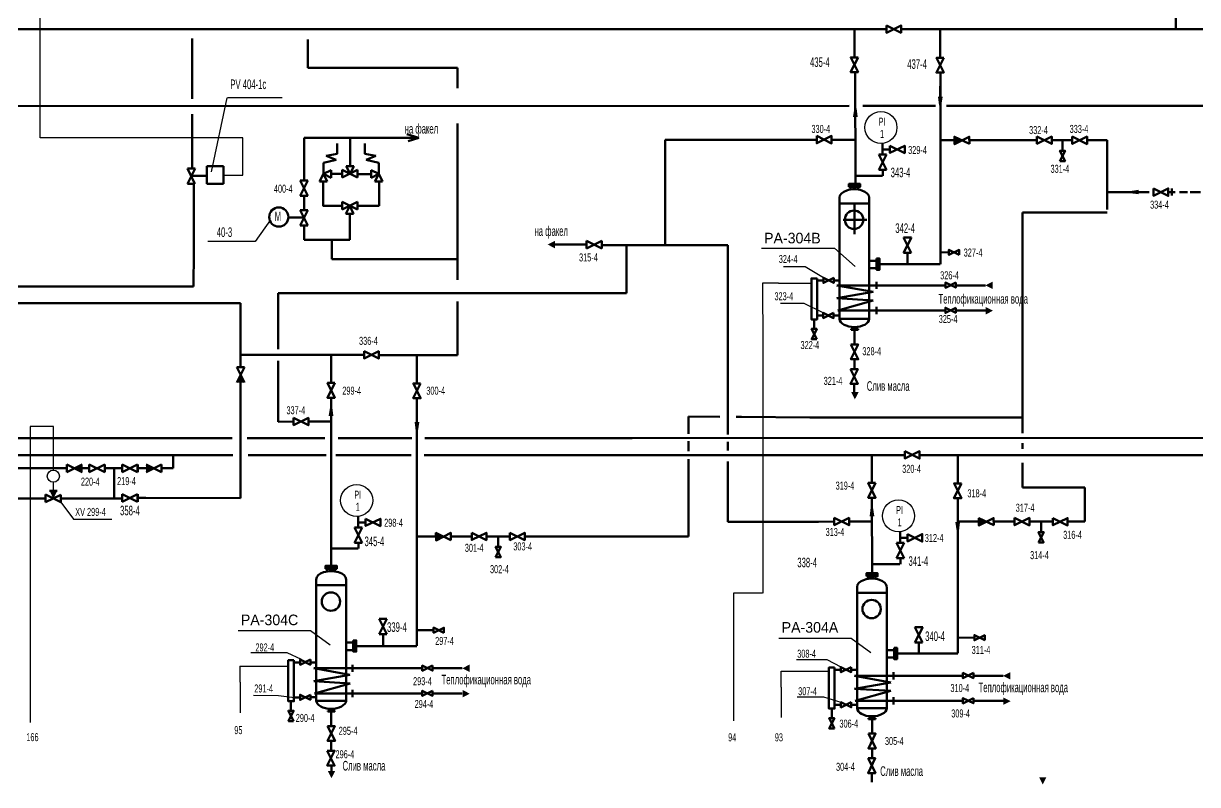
# Model space of a CAD drawing. Extents: x 0 to 3219, y 0 to 555.
# Drawn here: x 1653.7 to 2020.5, y 187.6 to 425.3 of the extents above; entities that cross this region are included whole.
import ezdxf

# ---------------------------------------------------------------- set-up
doc = ezdxf.new("R2010")
doc.units = 0
doc.header["$MEASUREMENT"] = 0
doc.layers.get('0').update_dxf_attribs({"linetype": 'CONTINUOUS'})
doc.layers.add('1', color=7, linetype='CONTINUOUS')
doc.layers.add('2', color=7, linetype='CONTINUOUS')
doc.layers.add('тру-ды', color=6, linetype='CONTINUOUS', lineweight=30)
doc.styles.add('1', font='MDM_Win.shx', dxfattribs={"width": 0.4})
doc.styles.get("Standard").update_dxf_attribs({"font": 'MDM_Win'})
doc.styles.add('стиль1', font='MDM_Win.shx', dxfattribs={"width": 0.5})

msp = doc.modelspace()

# ---------------------------------------------------------------- hatches: boundary and pattern name
at = {"layer": '2', "lineweight": 80}
msp.add_hatch(color=0, dxfattribs=at).paths.add_polyline_path([(1663.02, 276.93), (1664.21, 279.31), (1661.86, 279.31)])

# ---------------------------------------------------------------- linework, layer by layer
at = {"color": 0, "lineweight": 80}
for p, q in [((1915.09, 374.76), (1911.59, 374.76)), ((1912.1, 373.4), (1912.1, 374.28)), ((1914.48, 373.44), (1914.48, 374.28)), ((1908.68, 333.03), (1908.68, 370.9)), ((1917.99, 333.03), (1917.99, 370.9)), ((1908.68, 369.14), (1917.99, 369.14)), ((1908.68, 369.14), (1917.99, 369.14)), ((1920.24, 351.24), (1917.99, 351.24)), ((1920.24, 348.89), (1917.99, 348.89)), ((1920.73, 348.39), (1920.73, 351.89)), ((1917.99, 333.03), (1908.68, 333.03)), ((1914.46, 329.68), (1912.29, 329.68)), ((1751.6, 255.5), (1748.1, 255.5)), ((1748.61, 254.14), (1748.61, 255.02)), ((1750.99, 254.18), (1750.99, 255.02)), ((1920.58, 253.17), (1917.08, 253.17)), ((1745.19, 213.77), (1745.19, 251.64)), ((1745.19, 249.88), (1754.5, 249.88)), ((1745.19, 249.88), (1754.5, 249.88)), ((1754.5, 213.77), (1754.5, 251.64)), ((1917.59, 251.81), (1917.59, 252.68)), ((1919.97, 251.85), (1919.97, 252.68)), ((1914.16, 211.44), (1914.16, 249.3)), ((1914.16, 247.54), (1923.47, 247.54)), ((1914.16, 247.54), (1923.47, 247.54)), ((1923.47, 211.44), (1923.47, 249.3)), ((1756.75, 231.98), (1754.5, 231.98)), ((1757.23, 229.13), (1757.23, 232.64)), ((1756.75, 229.63), (1754.5, 229.63)), ((1925.73, 229.64), (1923.47, 229.64)), ((1926.21, 226.8), (1926.21, 230.3)), ((1925.73, 227.3), (1923.47, 227.3)), ((1754.5, 213.77), (1745.19, 213.77)), ((1750.97, 210.42), (1748.8, 210.42)), ((1923.47, 211.44), (1914.16, 211.44)), ((1919.94, 208.08), (1917.77, 208.08))]:
    msp.add_line(p, q, dxfattribs=at)
for points in [[(1911.59, 374.28), (1911.59, 375.2), (1915.09, 375.2), (1915.09, 374.28)], [(1920.24, 351.89), (1921.17, 351.89), (1921.17, 348.39), (1920.24, 348.39)], [(1748.1, 255.02), (1748.1, 255.94), (1751.6, 255.94), (1751.6, 255.02)], [(1917.08, 252.68), (1917.08, 253.61), (1920.58, 253.61), (1920.58, 252.68)], [(1756.75, 232.64), (1757.68, 232.64), (1757.68, 229.13), (1756.75, 229.13)], [(1925.73, 230.3), (1926.65, 230.3), (1926.65, 226.8), (1925.73, 226.8)]]:
    msp.add_lwpolyline(points, close=True, dxfattribs=at)
for points in [[(1912.29, 329.94), (1914.46, 329.94)], [(1748.8, 210.68), (1750.97, 210.68)], [(1917.77, 208.34), (1919.94, 208.34)]]:
    msp.add_lwpolyline(points, dxfattribs=at)
at = {"color": 0, "lineweight": 80, "extrusion": (0, 0, -1)}
for centre, major_axis, ratio, start_param, end_param in [((1913.31, 370.98), (4.65, 0), 0.554075, 3.131619, 6.293159), ((1913.33, 333.13), (4.66, 0.02), 0.558726, 0.043587, 3.111605), ((1749.82, 251.72), (4.65, 0), 0.554075, 3.131619, 6.293159), ((1918.79, 249.38), (4.65, 0), 0.554075, 3.131619, 6.293159), ((1749.84, 213.87), (4.66, 0.02), 0.558726, 0.043587, 3.111605), ((1918.82, 211.53), (4.66, 0.02), 0.558726, 0.043587, 3.111605)]:
    msp.add_ellipse(centre, major_axis=major_axis, ratio=ratio, start_param=start_param, end_param=end_param, dxfattribs=at)
at = {"layer": '1', "color": 0, "lineweight": 80}
for p, q in [((1921, 384.44), (1923.35, 379.64)), ((1923.4, 384.44), (1921, 384.44)), ((1921, 379.64), (1923.4, 384.44)), ((1704.91, 380.08), (1707.26, 375.28)), ((1707.31, 380.08), (1704.91, 380.08)), ((1704.91, 375.28), (1707.31, 380.08)), ((1746.22, 375.99), (1747.4, 378.41)), ((1747.39, 378.32), (1749.82, 379.53)), ((1749.82, 377.13), (1747.39, 378.32)), ((1747.4, 378.41), (1748.62, 375.99)), ((1749.82, 379.53), (1749.82, 377.13)), ((1753.25, 377.26), (1753.25, 379.61)), ((1758.05, 379.61), (1753.25, 377.26)), ((1753.25, 379.61), (1758.05, 377.21)), ((1754.56, 380.77), (1755.75, 378.34)), ((1756.96, 380.77), (1754.56, 380.77)), ((1755.75, 378.34), (1756.96, 380.77)), ((1758.05, 377.21), (1758.05, 379.61)), ((1762.28, 379.53), (1762.28, 377.13)), ((1764.7, 378.32), (1762.28, 379.53)), ((1762.28, 377.13), (1764.7, 378.32)), ((1764.69, 378.41), (1763.48, 375.99)), ((1765.88, 375.99), (1764.69, 378.41)), ((1923.35, 379.64), (1921, 379.64)), ((1707.26, 375.28), (1704.91, 375.28)), ((1740.16, 376.3), (1742.52, 371.5)), ((1742.56, 376.3), (1740.16, 376.3)), ((1740.16, 371.5), (1742.56, 376.3)), ((1748.62, 375.99), (1746.22, 375.99)), ((1763.48, 375.99), (1765.88, 375.99)), ((1742.52, 371.5), (1740.16, 371.5)), ((1740.16, 367.04), (1742.52, 362.24)), ((1742.56, 367.04), (1740.16, 367.04)), ((1740.16, 362.24), (1742.56, 367.04)), ((1753.25, 367.23), (1753.25, 369.59)), ((1758.05, 369.59), (1753.25, 367.23)), ((1753.25, 369.59), (1758.05, 367.19)), ((1755.66, 368.34), (1754.44, 365.92)), ((1756.84, 365.92), (1755.66, 368.34)), ((1758.05, 367.19), (1758.05, 369.59)), ((1754.44, 365.92), (1756.84, 365.92)), ((1742.52, 362.24), (1740.16, 362.24)), ((1829.57, 355.07), (1829.57, 357.42)), ((1834.37, 357.42), (1829.57, 355.07)), ((1829.57, 357.42), (1834.37, 355.02)), ((1834.37, 355.02), (1834.37, 357.42)), ((1928.72, 358.48), (1931.07, 353.68)), ((1931.12, 358.48), (1928.72, 358.48)), ((1928.72, 353.68), (1931.12, 358.48)), ((1931.07, 353.68), (1928.72, 353.68)), ((1722.73, 317.97), (1720.33, 313.17)), ((1720.37, 317.97), (1722.73, 317.97)), ((1722.73, 313.17), (1720.37, 317.97)), ((1667.25, 287.62), (1667.25, 285.22)), ((1672.05, 285.22), (1667.25, 287.62)), ((1667.25, 285.22), (1672.05, 287.57)), ((1674.22, 287.57), (1674.22, 285.22)), ((1674.26, 287.62), (1674.26, 285.22)), ((1679.06, 285.22), (1674.26, 287.62)), ((1674.26, 285.22), (1679.06, 287.57)), ((1679.06, 287.57), (1679.06, 285.22)), ((1684.53, 287.62), (1684.53, 285.22)), ((1689.33, 285.22), (1684.53, 287.62)), ((1684.53, 285.22), (1689.33, 287.57)), ((1689.33, 287.57), (1689.33, 285.22)), ((1689.37, 287.62), (1689.37, 285.22)), ((1696.78, 285.22), (1691.98, 287.62)), ((1691.98, 285.22), (1696.78, 287.57)), ((1696.78, 287.57), (1696.78, 285.22)), ((1661.86, 279.31), (1664.21, 279.31)), ((1660.59, 278.18), (1660.59, 275.78)), ((1665.39, 275.78), (1660.59, 278.18)), ((1660.59, 275.78), (1665.39, 278.14)), ((1665.39, 278.14), (1665.39, 275.78)), ((1684.53, 278.32), (1684.53, 275.92)), ((1689.33, 275.92), (1684.53, 278.32)), ((1684.53, 275.92), (1689.33, 278.27)), ((1689.33, 278.27), (1689.33, 275.92)), ((1689.37, 278.32), (1689.37, 275.92)), ((1757.16, 267.95), (1759.52, 263.15)), ((1759.56, 267.95), (1757.16, 267.95)), ((1757.16, 263.15), (1759.56, 267.95)), ((1759.52, 263.15), (1757.16, 263.15)), ((1926.48, 263.13), (1928.83, 258.33)), ((1928.88, 263.13), (1926.48, 263.13)), ((1926.48, 258.33), (1928.88, 263.13)), ((1928.83, 258.33), (1926.48, 258.33)), ((1764.87, 239.4), (1767.22, 234.6)), ((1767.27, 239.4), (1764.87, 239.4)), ((1764.87, 234.6), (1767.27, 239.4)), ((1932.26, 236.78), (1934.61, 231.98)), ((1934.66, 236.78), (1932.26, 236.78)), ((1932.26, 231.98), (1934.66, 236.78)), ((1767.22, 234.6), (1764.87, 234.6)), ((1934.61, 231.98), (1932.26, 231.98))]:
    msp.add_line(p, q, dxfattribs=at)
for points in [[(1923.31, 424.73), (1923.31, 422.46), (1927.93, 424.73), (1927.93, 422.42), (1923.31, 424.73)], [(1914.46, 414.76), (1912.2, 414.76), (1914.46, 410.13), (1912.15, 410.13), (1914.46, 414.76)], [(1941.27, 414.61), (1939, 414.61), (1941.27, 409.98), (1938.96, 409.98), (1941.27, 414.61)], [(1901.56, 390.19), (1901.56, 387.92), (1906.19, 390.19), (1906.19, 387.88), (1901.56, 390.19)], [(1901.56, 390.19), (1901.56, 387.92), (1906.19, 390.19), (1906.19, 387.88), (1901.56, 390.19)], [(1901.56, 390.19), (1901.56, 387.92), (1906.19, 390.19), (1906.19, 387.88), (1901.56, 390.19)], [(1949.26, 387.71), (1949.22, 389.98), (1944.64, 387.62), (1944.59, 389.93), (1949.26, 387.71)], [(1970.36, 390.02), (1970.36, 387.76), (1974.99, 390.02), (1974.99, 387.71), (1970.36, 390.02)], [(1970.36, 390.02), (1970.36, 387.76), (1974.99, 390.02), (1974.99, 387.71), (1970.36, 390.02)], [(1970.36, 390.02), (1970.36, 387.76), (1974.99, 390.02), (1974.99, 387.71), (1970.36, 390.02)], [(1981.39, 390), (1981.39, 387.73), (1986.02, 390), (1986.02, 387.69), (1981.39, 390)], [(1981.39, 390), (1981.39, 387.73), (1986.02, 390), (1986.02, 387.69), (1981.39, 390)], [(1981.39, 390), (1981.39, 387.73), (1986.02, 390), (1986.02, 387.69), (1981.39, 390)], [(1924.45, 387.14), (1924.45, 384.88), (1929.07, 387.14), (1929.07, 384.83), (1924.45, 387.14)], [(1924.45, 387.14), (1924.45, 384.88), (1929.07, 387.14), (1929.07, 384.83), (1924.45, 387.14)], [(1924.45, 387.14), (1924.45, 384.88), (1929.07, 387.14), (1929.07, 384.83), (1924.45, 387.14)], [(1977.57, 382.35), (1979.15, 382.35), (1977.57, 385.59), (1979.18, 385.59), (1977.57, 382.35)], [(1946.09, 353.05), (1946.09, 354.63), (1942.85, 353.05), (1942.85, 354.67), (1946.09, 353.05)], [(1906.86, 345.91), (1906.86, 344.32), (1903.62, 345.91), (1903.62, 344.29), (1906.86, 345.91)], [(1945, 344.41), (1945, 342.82), (1941.76, 344.41), (1941.76, 342.79), (1945, 344.41)], [(1906.84, 334.93), (1906.84, 333.34), (1903.6, 334.93), (1903.6, 333.31), (1906.84, 334.93)], [(1945, 336.55), (1945, 334.97), (1941.76, 336.55), (1941.76, 334.93), (1945, 336.55)], [(1901.58, 326.69), (1899.99, 326.69), (1901.58, 329.92), (1899.96, 329.92), (1901.58, 326.69)], [(1760.1, 322.98), (1760.1, 320.72), (1764.72, 322.98), (1764.72, 320.67), (1760.1, 322.98)], [(1912.22, 325.1), (1914.48, 325.1), (1912.22, 320.48), (1914.53, 320.48), (1912.22, 325.1)], [(1912.1, 317.41), (1914.37, 317.41), (1912.1, 312.78), (1914.41, 312.78), (1912.1, 317.41)], [(1750.97, 313.07), (1748.71, 313.07), (1750.97, 308.44), (1748.66, 308.44), (1750.97, 313.07)], [(1777.78, 312.92), (1775.51, 312.92), (1777.78, 308.29), (1775.47, 308.29), (1777.78, 312.92)], [(1738.07, 302.15), (1738.07, 299.89), (1742.7, 302.15), (1742.7, 299.84), (1738.07, 302.15)], [(1738.07, 302.15), (1738.07, 299.89), (1742.7, 302.15), (1742.7, 299.84), (1738.07, 302.15)], [(1738.07, 302.15), (1738.07, 299.89), (1742.7, 302.15), (1742.7, 299.84), (1738.07, 302.15)], [(1929.07, 291.74), (1929.07, 289.47), (1933.7, 291.74), (1933.7, 289.42), (1929.07, 291.74)], [(1919.95, 281.82), (1917.68, 281.82), (1919.95, 277.19), (1917.63, 277.19), (1919.95, 281.82)], [(1946.76, 281.67), (1944.49, 281.67), (1946.76, 277.04), (1944.44, 277.04), (1946.76, 281.67)], [(1760.61, 270.65), (1760.61, 268.39), (1765.24, 270.65), (1765.24, 268.34), (1760.61, 270.65)], [(1760.61, 270.65), (1760.61, 268.39), (1765.24, 270.65), (1765.24, 268.34), (1760.61, 270.65)], [(1760.61, 270.65), (1760.61, 268.39), (1765.24, 270.65), (1765.24, 268.34), (1760.61, 270.65)], [(1907.05, 270.91), (1907.05, 268.64), (1911.67, 270.91), (1911.67, 268.59), (1907.05, 270.91)], [(1907.05, 270.91), (1907.05, 268.64), (1911.67, 270.91), (1911.67, 268.59), (1907.05, 270.91)], [(1907.05, 270.91), (1907.05, 268.64), (1911.67, 270.91), (1911.67, 268.59), (1907.05, 270.91)], [(1956.88, 268.59), (1956.83, 270.85), (1952.25, 268.49), (1952.21, 270.8), (1956.88, 268.59)], [(1963.37, 270.89), (1963.37, 268.62), (1968, 270.89), (1968, 268.57), (1963.37, 270.89)], [(1963.37, 270.89), (1963.37, 268.62), (1968, 270.89), (1968, 268.57), (1963.37, 270.89)], [(1963.37, 270.89), (1963.37, 268.62), (1968, 270.89), (1968, 268.57), (1963.37, 270.89)], [(1975.34, 270.87), (1975.34, 268.61), (1979.96, 270.87), (1979.96, 268.56), (1975.34, 270.87)], [(1975.34, 270.87), (1975.34, 268.61), (1979.96, 270.87), (1979.96, 268.56), (1975.34, 270.87)], [(1975.34, 270.87), (1975.34, 268.61), (1979.96, 270.87), (1979.96, 268.56), (1975.34, 270.87)], [(1787.24, 263.98), (1787.2, 266.25), (1782.62, 263.89), (1782.57, 266.2), (1787.24, 263.98)], [(1793.74, 266.28), (1793.74, 264.01), (1798.36, 266.28), (1798.36, 263.97), (1793.74, 266.28)], [(1793.74, 266.28), (1793.74, 264.01), (1798.36, 266.28), (1798.36, 263.97), (1793.74, 266.28)], [(1793.74, 266.28), (1793.74, 264.01), (1798.36, 266.28), (1798.36, 263.97), (1793.74, 266.28)], [(1805.7, 266.27), (1805.7, 264), (1810.33, 266.27), (1810.33, 263.96), (1805.7, 266.27)], [(1805.7, 266.27), (1805.7, 264), (1810.33, 266.27), (1810.33, 263.96), (1805.7, 266.27)], [(1805.7, 266.27), (1805.7, 264), (1810.33, 266.27), (1810.33, 263.96), (1805.7, 266.27)], [(1929.92, 265.83), (1929.92, 263.57), (1934.55, 265.83), (1934.55, 263.52), (1929.92, 265.83)], [(1929.92, 265.83), (1929.92, 263.57), (1934.55, 265.83), (1934.55, 263.52), (1929.92, 265.83)], [(1929.92, 265.83), (1929.92, 263.57), (1934.55, 265.83), (1934.55, 263.52), (1929.92, 265.83)], [(1970.87, 263.23), (1972.45, 263.23), (1970.87, 266.46), (1972.49, 266.46), (1970.87, 263.23)], [(1801.23, 258.62), (1802.82, 258.62), (1801.23, 261.86), (1802.85, 261.86), (1801.23, 258.62)], [(1785.08, 235.02), (1785.08, 236.61), (1781.84, 235.02), (1781.84, 236.64), (1785.08, 235.02)], [(1954.05, 232.68), (1954.05, 234.27), (1950.81, 232.68), (1950.81, 234.3), (1954.05, 232.68)], [(1743.37, 226.65), (1743.37, 225.06), (1740.13, 226.65), (1740.13, 225.03), (1743.37, 226.65)], [(1781.51, 224.8), (1781.51, 223.21), (1778.27, 224.8), (1778.27, 223.18), (1781.51, 224.8)], [(1912.34, 224.31), (1912.34, 222.73), (1909.1, 224.31), (1909.1, 222.69), (1912.34, 224.31)], [(1950.49, 222.46), (1950.49, 220.87), (1947.25, 222.46), (1947.25, 220.84), (1950.49, 222.46)], [(1781.51, 216.94), (1781.51, 215.35), (1778.27, 216.94), (1778.27, 215.32), (1781.51, 216.94)], [(1743.35, 215.67), (1743.35, 214.08), (1740.11, 215.67), (1740.11, 214.05), (1743.35, 215.67)], [(1912.33, 213.34), (1912.33, 211.75), (1909.09, 213.34), (1909.09, 211.72), (1912.33, 213.34)], [(1950.49, 214.6), (1950.49, 213.01), (1947.25, 214.6), (1947.25, 212.98), (1950.49, 214.6)], [(1738.09, 207.43), (1736.5, 207.43), (1738.09, 210.67), (1736.47, 210.67), (1738.09, 207.43)], [(1748.73, 205.84), (1750.99, 205.84), (1748.73, 201.22), (1751.04, 201.22), (1748.73, 205.84)], [(1907.06, 205.09), (1905.48, 205.09), (1907.06, 208.33), (1905.44, 208.33), (1907.06, 205.09)], [(1917.7, 203.51), (1919.97, 203.51), (1917.7, 198.88), (1920.01, 198.88), (1917.7, 203.51)], [(1748.61, 198.15), (1750.88, 198.15), (1748.61, 193.52), (1750.92, 193.52), (1748.61, 198.15)], [(1917.58, 195.81), (1919.85, 195.81), (1917.58, 191.19), (1919.9, 191.19), (1917.58, 195.81)]]:
    msp.add_lwpolyline(points, dxfattribs=at)
at = {"layer": '1', "color": 0, "lineweight": 50}
msp.add_lwpolyline([(2006.77, 373.81), (2006.77, 371.54), (2011.4, 373.81), (2011.4, 371.49), (2006.77, 373.81)], dxfattribs=at)
at = {"layer": '1', "color": 0, "lineweight": 80}
for points in [[(1946.95, 388.81), (1944.64, 387.62), (1944.59, 389.93)], [(1817.48, 356.28), (1819.75, 355.13), (1819.75, 357.44)], [(1954.29, 343.54), (1956.56, 342.38), (1956.56, 344.7)], [(1956.64, 335.62), (1954.37, 336.78), (1954.37, 334.46)], [(1913.48, 307.93), (1914.64, 310.2), (1912.33, 310.2)], [(1954.57, 269.68), (1952.25, 268.49), (1952.21, 270.8)], [(1784.93, 265.08), (1782.62, 263.89), (1782.57, 266.2)], [(1790.8, 223.92), (1793.07, 222.77), (1793.07, 225.08)], [(1959.78, 221.59), (1962.05, 220.43), (1962.05, 222.74)], [(1793.15, 216), (1790.88, 217.16), (1790.88, 214.85)], [(1962.13, 213.67), (1959.86, 214.83), (1959.86, 212.51)], [(1749.92, 189.59), (1751.08, 191.86), (1748.76, 191.86)], [(1972.18, 187.63), (1973.34, 189.9), (1971.02, 189.9)]]:
    msp.add_solid(points, dxfattribs=at)
at = {"layer": '2', "color": 0, "lineweight": 30}
for p, q in [((1658.91, 389.66), (1658.91, 529.28)), ((1712.49, 378.95), (1717.33, 402.15)), ((1734.55, 402.15), (1717.46, 402.15)), ((1722.27, 389.66), (1658.91, 389.66)), ((1722.27, 377.99), (1722.27, 389.66)), ((1716.18, 377.99), (1722.27, 377.99)), ((1730.83, 363.97), (1726.07, 357.24)), ((1726.07, 357.24), (1711.28, 357.24)), ((1897.98, 349.34), (1891.18, 349.34)), ((1903.62, 345.91), (1897.98, 349.34)), ((1889.64, 344.27), (1899.76, 344.27)), ((1884.64, 339.27), (1884.76, 329.75)), ((1897.64, 337.85), (1890.2, 337.86)), ((1903.6, 334.93), (1897.64, 337.85)), ((1884.76, 329.75), (1884.76, 247.37)), ((1884.64, 247.37), (1875.51, 247.37)), ((1875.51, 247.37), (1875.51, 207.5)), ((1724.78, 228.86), (1735.99, 228.86)), ((1735.99, 228.86), (1740.42, 226.76)), ((1726.3, 224.55), (1736.42, 224.55)), ((1895.19, 226.65), (1904.69, 226.65)), ((1904.69, 226.65), (1909.1, 224.4)), ((1890.41, 223.07), (1905.53, 223.07)), ((1721.4, 219.55), (1721.4, 210.03)), ((1890.41, 218.07), (1890.41, 208.55)), ((1725.6, 215.57), (1733.42, 215.45)), ((1733.42, 215.45), (1740.89, 214.52)), ((1895.44, 215.01), (1903.63, 215.01)), ((1903.63, 215.01), (1909.09, 213.34))]:
    msp.add_line(p, q, dxfattribs=at)
at = {"layer": '2', "lineweight": 80}
for p, q in [((2013.81, 435.58), (2013.81, 423.54)), ((1295.43, 423.52), (1923.31, 423.6)), ((1392.75, 423.52), (1923.31, 423.6)), ((1489.99, 399.41), (1911.72, 399.56)), ((1924.38, 385.99), (1922.16, 385.99)), ((1750.03, 351.75), (1789.33, 351.75)), ((1721.52, 338.01), (1582.68, 338.01)), ((1760.54, 269.51), (1758.32, 269.51)), ((1929.85, 264.68), (1927.64, 264.68))]:
    msp.add_line(p, q, dxfattribs=at)
at = {"layer": '2', "color": 0, "lineweight": 80}
for p, q in [((1927.93, 423.58), (2070.57, 423.52)), ((1706.37, 401.84), (1706.37, 420.61)), ((1742.59, 420.33), (1742.59, 411.53)), ((1742.59, 411.53), (1789.33, 411.53)), ((1789.33, 411.53), (1789.33, 405.08)), ((1940.5, 402.46), (1940.14, 399.81)), ((1706.37, 380.08), (1706.37, 396.97)), ((1913.3, 396.17), (1913.65, 398.82)), ((1913.65, 398.82), (1914.01, 396.17)), ((1915.97, 399.56), (1938.68, 399.58)), ((1942.12, 399.6), (2104.99, 399.6)), ((1789.33, 394.09), (1789.33, 345.23)), ((1741.4, 378.27), (1741.4, 389.57)), ((1755.76, 389.57), (1741.4, 389.57)), ((1755.76, 380.77), (1755.76, 389.57)), ((1755.76, 389.57), (1777.2, 389.57)), ((1777.2, 389.57), (1773.52, 390.73)), ((1777.2, 389.57), (1773.86, 388.62)), ((1880.64, 389.03), (1854.21, 389.03)), ((1854.21, 389.03), (1854.21, 356.13)), ((1992.33, 388.87), (1992.33, 367.18)), ((1751.75, 384.63), (1751.75, 387.8)), ((1760.35, 384.63), (1760.35, 387.8)), ((1922.14, 384.4), (1922.14, 387.9)), ((1747.4, 381.83), (1751.37, 382.72)), ((1747.4, 378.41), (1747.4, 381.83)), ((1748.31, 383.99), (1751.75, 384.63)), ((1751.37, 382.72), (1748.31, 383.99)), ((1763.78, 383.99), (1760.35, 384.63)), ((1760.73, 382.72), (1763.78, 383.99)), ((1764.69, 381.83), (1760.73, 382.72)), ((1764.69, 378.41), (1764.69, 381.83)), ((1710.96, 375.25), (1710.96, 380.74)), ((1710.96, 380.74), (1716.18, 380.74)), ((1716.18, 380.74), (1716.18, 375.25)), ((1741.36, 376.3), (1741.36, 378.27)), ((1749.85, 378.32), (1753.25, 378.32)), ((1761.26, 378.27), (1758.07, 378.27)), ((1758.96, 378.27), (1762.21, 378.27)), ((1922.2, 379.64), (1922.2, 377.79)), ((1706.07, 377.72), (1711.08, 377.72)), ((1706.88, 353.96), (1706.88, 375.38)), ((1716.18, 375.25), (1710.96, 375.25)), ((1747.3, 375.99), (1747.31, 368.35)), ((1764.8, 375.99), (1764.8, 368.35)), ((1922.09, 377.79), (1913.63, 377.79)), ((1741.36, 367.04), (1741.36, 371.5)), ((1999.5, 372.67), (1992.33, 372.67)), ((1747.21, 368.35), (1753.28, 368.38)), ((1764.8, 368.35), (1758.05, 368.39)), ((1741.05, 364.7), (1736.78, 364.7)), ((1755.64, 365.92), (1755.64, 357.75)), ((1965.89, 302.31), (1965.89, 366.3)), ((1965.89, 366.3), (1992.33, 366.3)), ((1741.36, 362.24), (1741.36, 357.75)), ((1741.36, 357.75), (1750.03, 357.75)), ((1755.64, 357.75), (1750.03, 357.75)), ((1750.03, 357.75), (1750.03, 351.75)), ((1829.57, 356.25), (1819.85, 356.25)), ((1873.77, 356.13), (1834.7, 356.13)), ((1842.1, 341.15), (1842.1, 356.13)), ((1873.77, 326.8), (1873.77, 356.13)), ((1706.83, 343.2), (1706.88, 353.96)), ((1929.92, 353.68), (1929.92, 350.22)), ((1640.47, 343.2), (1706.83, 343.2)), ((1721.52, 321.85), (1721.52, 338.01)), ((1842.1, 341.15), (1733.29, 341.15)), ((1733.29, 341.15), (1733.29, 328.54)), ((1789.33, 338.48), (1789.33, 330.93)), ((1789.33, 330.93), (1789.33, 321.7)), ((1733.29, 323.65), (1733.29, 328.54)), ((1873.77, 296.93), (1873.77, 326.8)), ((1721.52, 317.96), (1721.52, 321.85)), ((1733.29, 300.87), (1733.29, 319.99)), ((1789.33, 321.7), (1764.72, 321.7)), ((1721.52, 277.1), (1721.52, 315.75)), ((1749.82, 299.44), (1749.82, 308.44)), ((1776.65, 308.29), (1776.65, 298.12)), ((1749.46, 302.74), (1749.82, 305.39)), ((1749.82, 305.39), (1750.17, 302.74)), ((1861.44, 302.55), (1871.31, 302.49)), ((1861.44, 297.12), (1861.44, 302.55)), ((1876.36, 302.46), (1878, 302.45)), ((1878, 302.45), (1899.45, 302.31)), ((1899.45, 302.31), (1961.64, 302.31)), ((1961.64, 302.31), (1965.89, 302.31)), ((1965.89, 297.42), (1965.89, 302.31)), ((1776.65, 298.12), (1776.3, 300.77)), ((1777, 300.77), (1776.65, 298.12)), ((1580.37, 295.83), (1718.88, 295.83)), ((1723.59, 295.83), (1747.84, 295.83)), ((1752, 295.83), (1775, 295.83)), ((1779.07, 295.83), (1843.86, 295.83)), ((1843.86, 295.83), (2068.98, 295.91)), ((1861.44, 291.74), (1861.44, 294.84)), ((1873.77, 292), (1873.77, 294.64)), ((1965.89, 292.52), (1965.89, 294.21)), ((1541.36, 290.48), (1719.14, 290.48)), ((1700.5, 286.42), (1700.5, 290.48)), ((1723.85, 290.48), (1748.31, 290.48)), ((1751.34, 290.48), (1774.81, 290.48)), ((1778.88, 290.48), (1848.65, 290.48)), ((1848.65, 290.48), (1929.07, 290.48)), ((1933.7, 290.48), (1966.02, 290.48)), ((1966.02, 290.48), (2071.05, 290.48)), ((1970.65, 290.48), (2046.79, 290.48)), ((1667.25, 286.42), (1665.61, 286.42)), ((1679.06, 286.42), (1684.53, 286.42)), ((1682.07, 286.42), (1682.07, 282.58)), ((1696.78, 286.42), (1700.5, 286.42)), ((1861.44, 265.11), (1861.44, 289.27)), ((1873.77, 269.7), (1873.77, 288.49)), ((1965.89, 280.36), (1965.89, 288.14)), ((1682.07, 282.58), (1682.07, 276.98)), ((1966.19, 280.36), (1965.89, 280.36)), ((1985.35, 280.36), (1966.19, 280.36)), ((1985.35, 269.74), (1985.35, 280.36)), ((1665.39, 276.97), (1684.37, 276.97)), ((1691.96, 277.12), (1721.52, 277.1)), ((1918.44, 271.49), (1918.79, 274.14)), ((1758.31, 267.91), (1758.31, 271.41)), ((1902.11, 269.7), (1873.77, 269.7)), ((1945.98, 269.52), (1945.63, 266.88)), ((1810.33, 265.11), (1829.53, 265.11)), ((1829.53, 265.11), (1861.44, 265.11)), ((1927.62, 263.09), (1927.62, 266.59)), ((1758.26, 261.31), (1749.8, 261.3)), ((1758.36, 263.15), (1758.36, 261.31)), ((1927.68, 258.33), (1927.68, 256.49)), ((1927.57, 256.49), (1919.11, 256.48)), ((1766.07, 234.6), (1766.07, 231.14)), ((1933.46, 231.98), (1933.46, 228.51))]:
    msp.add_line(p, q, dxfattribs=at)
at = {"layer": '2', "color": 0, "lineweight": 60}
msp.add_line((2002.15, 372.32), (1999.5, 372.67), dxfattribs=at)
at = {"layer": '2', "color": 0, "linetype": 'Continuous', "lineweight": 30}
for p, q in [((1889.64, 344.27), (1884.64, 344.27)), ((1884.64, 344.27), (1884.64, 339.27)), ((1721.3, 224.55), (1726.3, 224.55)), ((1721.4, 219.55), (1721.4, 224.55)), ((1890.41, 218.07), (1890.41, 223.07))]:
    msp.add_line(p, q, dxfattribs=at)
at = {"layer": '2', "color": 0, "linetype": 'Continuous', "lineweight": 80}
for p, q in [((1760.1, 321.85), (1721.91, 321.85)), ((1591.48, 286.4), (1665.57, 286.42)), ((1674.22, 286.39), (1672.14, 286.39)), ((1689.37, 286.42), (1691.96, 286.42)), ((1627.54, 276.98), (1660.59, 276.98)), ((1689.37, 277.12), (1691.96, 277.12))]:
    msp.add_line(p, q, dxfattribs=at)
at = {"layer": '2', "lineweight": 30}
for p, q in [((1663.02, 299.48), (1655.81, 299.48)), ((1655.81, 299.48), (1655.81, 207)), ((1663.02, 285.85), (1663.02, 299.48)), ((1663.02, 276.97), (1663.02, 282.06)), ((1665.39, 275.78), (1669.28, 270.47)), ((1669.28, 270.47), (1681.27, 270.47))]:
    msp.add_line(p, q, dxfattribs=at)
at = {"layer": '2', "color": 0, "lineweight": 60}
for points in [[(1940.14, 405.76), (1940.14, 399.81), (1939.79, 402.46)], [(2005.45, 372.67), (1999.5, 372.67), (2002.15, 373.03)]]:
    msp.add_lwpolyline(points, dxfattribs=at)
at = {"layer": '2', "color": 0, "lineweight": 80}
for points in [[(1918.79, 268.19), (1918.79, 274.15), (1919.14, 271.49)], [(1945.63, 272.82), (1945.63, 266.87), (1945.27, 269.52)]]:
    msp.add_lwpolyline(points, dxfattribs=at)
at = {"layer": '2', "color": 0, "lineweight": 30}
for centre in [(1921.63, 392.84), (1757.8, 276.36), (1927.11, 271.53)]:
    msp.add_circle(centre, 5, dxfattribs=at)
at = {"layer": '2', "color": 0, "lineweight": 80}
msp.add_circle((1733.46, 364.87), 3, dxfattribs=at)
at = {"layer": '2', "lineweight": 30}
msp.add_circle((1663.02, 283.95), 1.9, dxfattribs=at)
at = {"layer": '2', "color": 0, "lineweight": 80}
for points in [[(1722.74, 313.15), (1720.32, 313.15), (1721.59, 315.64), (1721.46, 315.51)], [(1722.74, 313.15), (1721.59, 315.64), (1722.67, 313.34)], [(1669.65, 286.48), (1672.14, 287.56), (1669.84, 286.35), (1672.14, 285.14)], [(1691.96, 285.2), (1691.96, 287.63), (1694.45, 286.35), (1694.32, 286.48)], [(1691.96, 285.2), (1694.45, 286.35), (1692.15, 285.27)]]:
    msp.add_solid(points, dxfattribs=at)
at = {"layer": 'тру-ды', "color": 0, "lineweight": 80}
for p, q in [((1913.31, 414.76), (1913.31, 423.61)), ((1940.14, 414.61), (1940.14, 423.61)), ((1913.31, 412.45), (1913.31, 412.49)), ((1913.33, 412.44), (1913.33, 412.5)), ((1913.33, 412.44), (1913.33, 412.5)), ((1940.14, 412.29), (1940.14, 412.35)), ((1940.14, 412.29), (1940.14, 412.35)), ((1913.64, 375.2), (1913.6, 410.13)), ((1940.23, 350.14), (1940.23, 409.98)), ((1901.56, 389.03), (1880.64, 389.03)), ((1903.83, 389.06), (1903.88, 389.06)), ((1903.88, 389.03), (1903.83, 389.03)), ((1903.88, 389.03), (1903.83, 389.03)), ((1913.31, 389.03), (1906.19, 389.03)), ((1940.14, 388.87), (1944.61, 388.87)), ((1946.83, 388.87), (1947.06, 388.87)), ((1949.24, 388.87), (1970.36, 388.89)), ((1972.63, 388.89), (1972.67, 388.89)), ((1972.63, 388.87), (1972.67, 388.87)), ((1974.99, 388.87), (1981.39, 388.87)), ((1978.37, 385.59), (1978.37, 388.87)), ((1983.66, 388.87), (1983.71, 388.87)), ((1983.66, 388.87), (1983.71, 388.87)), ((1986.02, 388.87), (1992.33, 388.87)), ((1926.71, 385.99), (1926.76, 385.99)), ((1926.72, 386.01), (1926.76, 386.01)), ((1946.97, 388.8), (1944.62, 388.75)), ((1983.66, 388.84), (1983.71, 388.84)), ((1913.33, 368.82), (1913.33, 359.51)), ((1909.8, 363.99), (1917.24, 363.99)), ((1942.85, 353.86), (1940.14, 353.84)), ((1921.17, 350.14), (1940.14, 350.14)), ((1903.62, 345.04), (1901.68, 345.04)), ((1901.68, 345.04), (1901.68, 334.1)), ((1905.39, 345.04), (1905.12, 345.04)), ((1908.68, 345.04), (1906.86, 345.04)), ((1907.86, 343.54), (1941.76, 343.54)), ((1919.17, 341.49), (1907.86, 343.54)), ((1907.86, 339.49), (1919.17, 341.49)), ((1920.24, 344.67), (1920.24, 342.42)), ((1943.26, 343.54), (1943.54, 343.54)), ((1943.54, 343.54), (1943.26, 343.54)), ((1945, 343.54), (1954.29, 343.54)), ((1919.21, 338.84), (1907.86, 339.49)), ((1908.12, 335.68), (1919.21, 338.84)), ((1901.68, 334.1), (1903.6, 334.1)), ((1905.2, 334.11), (1905.28, 334.11)), ((1906.84, 334.12), (1908.68, 334.13)), ((1941.76, 335.68), (1908.12, 335.68)), ((1920.24, 336.81), (1920.24, 334.56)), ((1943.54, 335.68), (1943.26, 335.68)), ((1943.54, 335.68), (1943.26, 335.68)), ((1954.29, 335.68), (1945, 335.68)), ((1900.77, 329.92), (1900.77, 332.92)), ((1913.37, 330.53), (1913.37, 327.79)), ((1912.29, 329.94), (1912.29, 329.68)), ((1914.46, 329.79), (1912.29, 329.79)), ((1913.37, 327.79), (1913.37, 325.1)), ((1914.46, 329.94), (1914.46, 329.68)), ((1913.35, 322.78), (1913.35, 322.84)), ((1913.37, 322.84), (1913.37, 322.79)), ((1749.82, 313.07), (1749.82, 321.81)), ((1762.15, 321.93), (1762.06, 321.93)), ((1762.41, 321.85), (1762.37, 321.85)), ((1762.37, 321.85), (1762.41, 321.85)), ((1776.65, 312.92), (1776.65, 321.81)), ((1913.37, 320.48), (1913.37, 320.07)), ((1913.37, 320.07), (1913.37, 317.41)), ((1913.26, 312.78), (1913.26, 310.32)), ((1749.82, 310.76), (1749.82, 310.8)), ((1749.84, 310.75), (1749.84, 310.81)), ((1749.84, 310.75), (1749.84, 310.81)), ((1776.65, 310.6), (1776.65, 310.66)), ((1776.65, 310.6), (1776.65, 310.66)), ((1738.07, 301), (1733.29, 300.87)), ((1740.34, 301.02), (1740.39, 301.02)), ((1740.39, 301), (1740.34, 301)), ((1740.39, 301), (1740.34, 301)), ((1740.39, 301), (1740.34, 301)), ((1749.82, 301), (1742.7, 301)), ((1749.85, 255.5), (1749.82, 299.44)), ((1776.65, 230.95), (1776.65, 298.12)), ((1918.79, 281.82), (1918.79, 290.56)), ((1945.63, 281.67), (1945.63, 290.56)), ((1918.79, 279.51), (1918.79, 279.55)), ((1918.82, 279.5), (1918.82, 279.56)), ((1918.82, 279.5), (1918.82, 279.56)), ((1945.63, 279.35), (1945.63, 279.41)), ((1945.63, 279.35), (1945.63, 279.41)), ((1918.83, 253.17), (1918.79, 277.19)), ((1945.63, 228.62), (1945.63, 277.04)), ((1762.88, 269.52), (1762.92, 269.52)), ((1762.88, 269.5), (1762.92, 269.5)), ((1907.05, 269.75), (1902.11, 269.7)), ((1909.31, 269.77), (1909.36, 269.77)), ((1909.36, 269.75), (1909.31, 269.75)), ((1909.36, 269.75), (1909.31, 269.75)), ((1909.36, 269.75), (1909.31, 269.75)), ((1918.79, 269.75), (1911.67, 269.75)), ((1945.98, 269.74), (1954.68, 269.74)), ((1954.45, 269.74), (1954.68, 269.74)), ((1954.59, 269.67), (1954.54, 269.67)), ((1956.86, 269.74), (1963.37, 269.74)), ((1965.64, 269.75), (1965.69, 269.75)), ((1968, 269.74), (1975.34, 269.74)), ((1971.67, 266.46), (1971.67, 269.74)), ((1977.6, 269.74), (1977.65, 269.74)), ((1977.6, 269.74), (1977.65, 269.74)), ((1979.96, 269.74), (1985.35, 269.74)), ((1776.35, 265.14), (1785.04, 265.14)), ((1784.81, 265.14), (1785.04, 265.14)), ((1784.95, 265.07), (1784.91, 265.07)), ((1787.22, 265.14), (1793.74, 265.14)), ((1796, 265.15), (1796.05, 265.15)), ((1798.36, 265.14), (1805.7, 265.14)), ((1802.03, 261.86), (1802.03, 265.14)), ((1807.97, 265.14), (1808.01, 265.14)), ((1807.97, 265.14), (1808.01, 265.14)), ((1932.19, 264.7), (1932.24, 264.7)), ((1932.19, 264.68), (1932.24, 264.68)), ((1781.84, 235.83), (1776.65, 235.84)), ((1950.81, 233.49), (1945.63, 233.5)), ((1757.68, 230.88), (1776.65, 230.88)), ((1926.65, 228.55), (1945.63, 228.55)), ((1740.13, 225.78), (1738.19, 225.78)), ((1738.19, 225.78), (1738.19, 214.84)), ((1741.9, 225.78), (1741.63, 225.78)), ((1745.19, 225.78), (1743.37, 225.78)), ((1744.37, 223.93), (1778.27, 223.93)), ((1755.68, 221.87), (1744.37, 223.93)), ((1756.52, 225.05), (1756.52, 222.8)), ((1779.77, 223.93), (1780.05, 223.93)), ((1780.05, 223.93), (1779.77, 223.93)), ((1781.51, 223.93), (1790.8, 223.93)), ((1744.37, 219.87), (1755.68, 221.87)), ((1909.1, 223.44), (1907.16, 223.44)), ((1907.16, 223.44), (1907.16, 212.5)), ((1910.88, 223.44), (1910.61, 223.44)), ((1914.16, 223.44), (1912.34, 223.44)), ((1913.35, 221.59), (1947.25, 221.59)), ((1924.66, 219.54), (1913.35, 221.59)), ((1925.5, 222.72), (1925.5, 220.46)), ((1948.75, 221.59), (1949.02, 221.59)), ((1949.02, 221.59), (1948.75, 221.59)), ((1950.49, 221.59), (1959.78, 221.59)), ((1755.72, 219.22), (1744.37, 219.87)), ((1744.63, 216.07), (1755.72, 219.22)), ((1756.52, 217.19), (1756.52, 214.94)), ((1913.35, 217.54), (1924.66, 219.54)), ((1924.7, 216.88), (1913.35, 217.54)), ((1913.6, 213.73), (1924.7, 216.88)), ((1737.28, 210.67), (1737.28, 213.66)), ((1738.19, 214.84), (1740.11, 214.84)), ((1741.71, 214.85), (1741.79, 214.85)), ((1743.35, 214.86), (1745.19, 214.87)), ((1778.27, 216.07), (1744.63, 216.07)), ((1780.05, 216.07), (1779.77, 216.07)), ((1780.05, 216.07), (1779.77, 216.07)), ((1790.8, 216.07), (1781.51, 216.07)), ((1947.25, 213.73), (1913.6, 213.73)), ((1925.5, 214.86), (1925.5, 212.6)), ((1949.02, 213.73), (1948.75, 213.73)), ((1949.02, 213.73), (1948.75, 213.73)), ((1959.78, 213.73), (1950.49, 213.73)), ((1748.8, 210.68), (1748.8, 210.42)), ((1750.97, 210.53), (1748.8, 210.53)), ((1749.88, 211.27), (1749.88, 208.54)), ((1750.97, 210.68), (1750.97, 210.42)), ((1906.25, 208.33), (1906.25, 211.32)), ((1907.16, 212.5), (1909.09, 212.51)), ((1910.69, 212.52), (1910.76, 212.52)), ((1912.33, 212.52), (1914.16, 212.53)), ((1749.88, 208.54), (1749.88, 205.84)), ((1917.77, 208.34), (1917.77, 208.08)), ((1919.95, 208.19), (1917.78, 208.19)), ((1918.86, 208.93), (1918.86, 207.79)), ((1918.86, 207.79), (1918.86, 203.51)), ((1919.94, 208.34), (1919.94, 208.08)), ((1749.86, 203.52), (1749.86, 203.58)), ((1749.88, 203.58), (1749.88, 203.53)), ((1749.87, 201.21), (1749.88, 198.15)), ((1918.83, 201.19), (1918.83, 201.25)), ((1918.86, 201.24), (1918.86, 201.19)), ((1918.86, 198.88), (1918.86, 195.81)), ((1749.89, 193.44), (1749.89, 190.66)), ((1918.74, 191.19), (1918.74, 188.41))]:
    msp.add_line(p, q, dxfattribs=at)
at = {"layer": 'тру-ды', "color": 0, "lineweight": 60}
for p, q in [((2009.09, 372.67), (2009.04, 372.67)), ((2009.09, 372.65), (2009.04, 372.65)), ((2013.58, 372.67), (2011.4, 372.67)), ((2021.43, 372.67), (2018.21, 372.67))]:
    msp.add_line(p, q, dxfattribs=at)
at = {"layer": 'тру-ды', "color": 0, "lineweight": 50}
for p, q in [((2009.04, 372.67), (2009.09, 372.67)), ((2012.49, 373.84), (2012.49, 371.59)), ((2017.46, 372.65), (2014.93, 372.65))]:
    msp.add_line(p, q, dxfattribs=at)
at = {"layer": 'тру-ды', "color": 0, "lineweight": 30}
for p, q in [((1884.34, 355.11), (1907.15, 355.11)), ((1907.15, 355.11), (1913.56, 349.47)), ((1912.33, 233.37), (1918.49, 228.88))]:
    msp.add_line(p, q, dxfattribs=at)
at = {"layer": 'тру-ды', "color": 0, "lineweight": -3}
for p, q in [((1720.77, 235.71), (1743.36, 235.71)), ((1743.36, 235.71), (1749.52, 231.22)), ((1889.75, 233.37), (1912.33, 233.37))]:
    msp.add_line(p, q, dxfattribs=at)
at = {"layer": 'тру-ды', "color": 0, "lineweight": 80}
for points in [[(1901.68, 345.72), (1899.91, 345.72), (1899.91, 332.92), (1901.68, 332.92)], [(1738.19, 226.46), (1736.42, 226.46), (1736.42, 213.66), (1738.19, 213.66)], [(1907.16, 224.13), (1905.39, 224.13), (1905.39, 211.32), (1907.16, 211.32)]]:
    msp.add_lwpolyline(points, close=True, dxfattribs=at)
for centre in [(1913.23, 364.03), (1749.74, 244.77), (1918.72, 242.44)]:
    msp.add_circle(centre, 2.87, dxfattribs=at)

# ---------------------------------------------------------------- texts
at = {"layer": '2', "lineweight": 30, "style": 'стиль1', "width": 0.6}
for s, p in [('435-4', (1899.45, 411.76)), ('437-4', (1929.84, 411.15)), ('345-4', (1760.25, 262.08))]:
    msp.add_text(s, height=3, dxfattribs=at).set_placement(p)
at = {"layer": '2', "color": 0, "lineweight": 30, "width": 0.6}
for s, height, style, p in [('РV 404-1с', 3, '1', (1718.32, 404.85)), ('на факел', 3, 'стиль1', (1772.8, 390.96)), ('330-4', 2.5, 'стиль1', (1899.91, 391.15)), ('PI', 2.5, 'стиль1', (1920.88, 393.41)), ('332-4', 2.5, 'стиль1', (1967.92, 390.79)), ('333-4', 2.5, 'стиль1', (1980.58, 391.15)), ('1', 2.5, 'стиль1', (1921.36, 389.61)), ('329-4', 2.5, 'стиль1', (1930.12, 384.56)), ('343-4', 3, 'стиль1', (1924.65, 377.31)), ('331-4', 2.5, 'стиль1', (1974.61, 378.69)), ('400-4', 2.5, 'стиль1', (1731.95, 372.48)), ('334-4', 2.5, 'стиль1', (2005.72, 367.49)), ('М', 3, 'стиль1', (1732.19, 363.59)), ('40-3', 3, 'стиль1', (1714.08, 358.65)), ('на факел', 3, 'стиль1', (1813.37, 359)), ('342-4', 3, 'стиль1', (1926.1, 359.9)), ('315-4', 2.5, 'стиль1', (1827.29, 351.01)), ('324-4', 2.5, 'стиль1', (1889.7, 350.51)), ('327-4', 2.5, 'стиль1', (1947.48, 352.54)), ('326-4', 2.5, 'стиль1', (1940.13, 345.43)), ('323-4', 2.5, 'стиль1', (1888.35, 338.88)), ('Теплофикационная вода', 3, 'стиль1', (1939.6, 337.82)), ('325-4', 2.5, 'стиль1', (1939.68, 331.77)), ('336-4', 2.5, 'стиль1', (1758.55, 324.96)), ('322-4', 2.5, 'стиль1', (1896.49, 323.64)), ('328-4', 2.5, 'стиль1', (1915.82, 321.72)), ('299-4', 2.5, 'стиль1', (1753.32, 309.39)), ('300-4', 2.5, 'стиль1', (1779.57, 309.39)), ('321-4', 2.5, 'стиль1', (1903.72, 312.46)), ('Слив масла', 3, 'стиль1', (1917.19, 310.6)), ('337-4', 2.5, 'стиль1', (1735.87, 303.28)), ('320-4', 2.5, 'стиль1', (1928.25, 284.99)), ('220-4', 2.5, 'стиль1', (1671.63, 280.99)), ('219-4', 2.5, 'стиль1', (1682.94, 281.15)), ('PI', 2.5, 'стиль1', (1757.04, 276.92)), ('319-4', 2.5, 'стиль1', (1907.46, 279.74)), ('318-4', 2.5, 'стиль1', (1948.64, 277.33)), ('1', 2.5, 'стиль1', (1757.52, 273.13)), ('317-4', 2.5, 'стиль1', (1963.73, 272.83)), ('XV 299-4', 2.5, 'стиль1', (1669.86, 271.52)), ('358-4', 3, 'стиль1', (1683.87, 271.7)), ('PI', 2.5, 'стиль1', (1926.35, 272.1)), ('298-4', 2.5, 'стиль1', (1766.39, 268.15)), ('1', 2.5, 'стиль1', (1926.83, 268.3)), ('313-4', 2.5, 'стиль1', (1904.33, 265.26)), ('312-4', 2.5, 'стиль1', (1935.32, 263.39)), ('316-4', 2.5, 'стиль1', (1978.56, 264.37)), ('301-4', 2.5, 'стиль1', (1791.6, 260.31)), ('303-4', 2.5, 'стиль1', (1806.75, 260.75)), ('314-4', 2.5, 'стиль1', (1968.23, 258.02)), ('338-4', 3, 'стиль1', (1895.49, 255.47)), ('341-4', 3, 'стиль1', (1930.23, 255.92)), ('302-4', 2.5, 'стиль1', (1799.47, 253.64)), ('339-4', 3, 'стиль1', (1767.29, 235.31)), ('340-4', 3, 'стиль1', (1935.43, 232.45)), ('292-4', 2.5, 'стиль1', (1726.17, 229.2)), ('297-4', 2.5, 'стиль1', (1782.32, 231.22)), ('308-4', 2.5, 'стиль1', (1895.46, 227.24)), ('311-4', 2.5, 'стиль1', (1949.96, 228.41)), ('293-4', 2.5, 'стиль1', (1775.43, 218.65)), ('Теплофикационная вода', 3, 'стиль1', (1784.32, 218.9)), ('291-4', 2.5, 'стиль1', (1725.82, 216.38)), ('307-4', 2.5, 'стиль1', (1895.76, 215.52)), ('310-4', 2.5, 'стиль1', (1943.34, 216.51)), ('Теплофикационная вода', 3, 'стиль1', (1952.12, 216.47)), ('294-4', 2.5, 'стиль1', (1775.91, 211.53)), ('290-4', 2.5, 'стиль1', (1738.77, 207.17)), ('309-4', 2.5, 'стиль1', (1943.6, 208.58)), ('95', 2.5, 'стиль1', (1719.57, 203.36)), ('295-4', 2.5, 'стиль1', (1752.19, 203.15)), ('306-4', 2.5, 'стиль1', (1908.65, 205.4)), ('166', 2.5, 'стиль1', (1654.58, 201.17)), ('94', 2.5, 'стиль1', (1873.88, 201.11)), ('93', 2.5, 'стиль1', (1888.46, 201.11)), ('305-4', 2.5, 'стиль1', (1922.87, 199.97)), ('296-4', 2.5, 'стиль1', (1751.2, 195.83)), ('Слив масла', 3, 'стиль1', (1753.4, 192)), ('304-4', 2.5, 'стиль1', (1907.59, 191.92)), ('Слив масла', 3, 'стиль1', (1921.39, 190.31))]:
    msp.add_text(s, height=height, dxfattribs=dict(at, style=style)).set_placement(p)
at = {"layer": 'тру-ды', "color": 0, "lineweight": 30, "insert": (1885.11, 359.96), "char_height": 3.305, "width": 28.7643, "attachment_point": 1}
msp.add_mtext('РА-304B', dxfattribs=at)
at = {"layer": 'тру-ды', "color": 0, "lineweight": 35, "char_height": 3.305, "width": 28.7643, "attachment_point": 1}
for s, insert in [('РА-304С', (1721.62, 240.7)), ('РА-304A', (1890.6, 238.37))]:
    msp.add_mtext(s, dxfattribs=dict(at, insert=insert))

doc.saveas('drawing.dxf')
